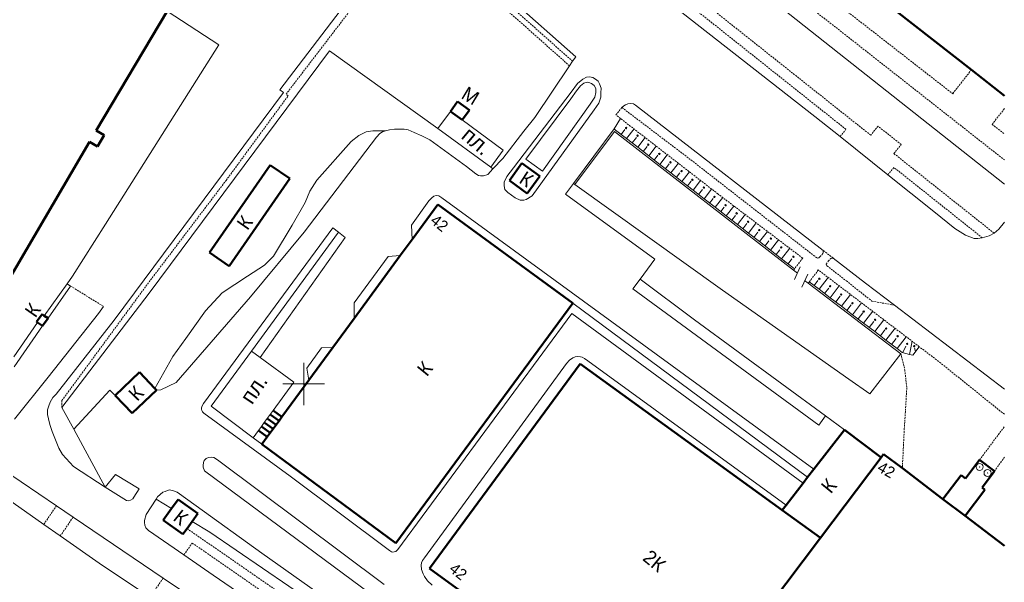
# Model space of a CAD drawing. Extents: x 1000 to 4000, y -5000 to -1000.
# Drawn here: x 2718.9 to 3000, y -1656.7 to -1496 of the extents above; entities that cross this region are included whole.
import ezdxf
from ezdxf.enums import TextEntityAlignment as Align

# ---------------------------------------------------------------- set-up
doc = ezdxf.new("R2010")
doc.units = 0
doc.header["$MEASUREMENT"] = 0
doc.linetypes.add('DASHED', pattern=[0.75, 0.5, -0.25])
for name, color, linetype in [('1', 7, 'CONTINUOUS'), ('11', 7, 'CONTINUOUS'), ('13', 7, 'CONTINUOUS'), ('17', 7, 'CONTINUOUS'), ('24', 7, 'CONTINUOUS'), ('37', 7, 'CONTINUOUS'), ('40', 7, 'CONTINUOUS'), ('7', 7, 'CONTINUOUS')]:
    doc.layers.add(name, color=color, linetype=linetype)
doc.styles.get("Standard").update_dxf_attribs({"font": 'txt', "height": 0.2})

msp = doc.modelspace()

# ---------------------------------------------------------------- linework, layer by layer
at = {"layer": '1', "color": 253, "linetype": 'Continuous', "lineweight": 0}
for p, q in [((2800, -1606.06), (2800, -1594.02)), ((2805.96, -1600), (2794.04, -1600))]:
    msp.add_line(p, q, dxfattribs=at)
at = {"layer": '11', "color": 253, "linetype": 'Continuous', "lineweight": 0}
for p, q in [((3000, -1542.93), (2911.14, -1472.6)), ((2761.02, -1493.58), (2775.76, -1503.22)), ((2775.76, -1503.22), (2743.46, -1554.43)), ((2755.89, -1574.13), (2807.36, -1504.91)), ((2807.36, -1504.91), (2838.32, -1527.03)), ((2838.32, -1527.03), (2853.41, -1538.14)), ((2888.59, -1527.2), (2877.02, -1542.75)), ((2877.43, -1543.05), (2888.69, -1527.9)), ((2888.69, -1527.9), (2939.8, -1567.54)), ((2853.41, -1538.14), (2854.03, -1538.6)), ((2877.02, -1542.75), (2874.77, -1545.79)), ((2877.02, -1542.75), (2877.43, -1543.05)), ((2919.58, -1573.24), (2877.43, -1543.05)), ((2874.77, -1545.79), (2900.19, -1564.41)), ((2743.46, -1554.43), (2733.99, -1569.28)), ((2785.1, -1590.66), (2809.93, -1556.68)), ((2900.19, -1564.41), (2896.05, -1570.06)), ((2940.91, -1568.4), (2939.8, -1567.54)), ((2940.06, -1570.21), (2941.74, -1566.58)), ((2733.99, -1569.28), (2732.45, -1571.44)), ((2896.05, -1570.06), (2911.58, -1581.76)), ((2942.21, -1572.34), (2943.89, -1568.71)), ((2942.99, -1570.48), (2944.01, -1571.26)), ((2733.46, -1572.06), (2727.03, -1581.28)), ((2732.45, -1571.44), (2733.46, -1572.06)), ((2955.63, -1598.63), (2919.58, -1573.24)), ((2944.01, -1571.26), (2970.48, -1591.4)), ((2731.02, -1606.79), (2755.89, -1574.13)), ((2943.83, -1626.67), (2876.84, -1576.99)), ((2727.03, -1581.28), (2725.5, -1583.46)), ((2911.58, -1581.76), (2948.92, -1609.13)), ((2725.5, -1583.46), (2717.34, -1595.15)), ((2773.6, -1606.4), (2785.1, -1590.66)), ((2970.48, -1591.4), (2961.63, -1602.87)), ((2961.63, -1602.87), (2955.63, -1598.63)), ((2734.39, -1612.98), (2731.02, -1606.79)), ((2785.58, -1615.37), (2773.6, -1606.4)), ((2954.33, -1613.1), (2948.92, -1609.13)), ((2743.38, -1629.48), (2734.39, -1612.98)), ((2788.08, -1617.24), (2785.58, -1615.37)), ((2746.25, -1625.84), (2743.38, -1629.48)), ((2753.03, -1629.99), (2746.25, -1625.84)), ((2715.44, -1632.88), (2725.82, -1640.14)), ((2762.26, -1635.64), (2757.86, -1632.95)), ((2725.82, -1640.14), (2730.54, -1643.44)), ((2773.18, -1642.34), (2768.2, -1639.28)), ((2730.54, -1643.44), (2742.54, -1651.84)), ((2813.92, -1670.12), (2773.18, -1642.34)), ((2742.54, -1651.84), (2756.21, -1660.87))]:
    msp.add_line(p, q, dxfattribs=at)
at = {"layer": '13', "color": 253, "linetype": 'Continuous', "lineweight": 40}
for p, q in [((2990.57, -1510.33), (2923.01, -1457.34)), ((2761.02, -1493.58), (2740.82, -1527.6)), ((3000, -1517.73), (2990.57, -1510.33)), ((2841.89, -1522.18), (2843.93, -1519.33)), ((2843.93, -1519.33), (2847.31, -1521.82)), ((2845.23, -1524.64), (2841.89, -1522.18)), ((2847.31, -1521.82), (2845.23, -1524.64)), ((2740.82, -1527.6), (2743.08, -1528.94)), ((2738.87, -1530.88), (2715.7, -1570.57)), ((2741.13, -1532.22), (2738.87, -1530.88)), ((2743.08, -1528.94), (2741.13, -1532.22)), ((2858.71, -1541.97), (2862.29, -1537.02)), ((2862.29, -1537.02), (2867.38, -1540.7)), ((2773.16, -1562.49), (2790.42, -1537.51)), ((2790.42, -1537.51), (2796.02, -1541.38)), ((2796.02, -1541.38), (2778.76, -1566.36)), ((2863.8, -1545.65), (2858.71, -1541.97)), ((2867.38, -1540.7), (2863.8, -1545.65)), ((2830.97, -1558.73), (2838.3, -1548.74)), ((2838.3, -1548.74), (2876.84, -1576.99)), ((2827.56, -1563.39), (2830.97, -1558.73)), ((2778.76, -1566.36), (2773.16, -1562.49)), ((2814.43, -1581.3), (2827.56, -1563.39)), ((2876.84, -1576.99), (2826.33, -1645.46)), ((2725.32, -1580.09), (2723.79, -1582.27)), ((2725.96, -1580.54), (2725.32, -1580.09)), ((2727.03, -1581.28), (2725.5, -1583.46)), ((2727.03, -1581.28), (2725.96, -1580.54)), ((2808.36, -1589.58), (2814.43, -1581.3)), ((2723.79, -1582.27), (2724.06, -1582.45)), ((2724.06, -1582.45), (2725.5, -1583.46)), ((2801.46, -1598.99), (2808.36, -1589.58)), ((2835.9, -1652.73), (2878.95, -1594.27)), ((2878.95, -1594.27), (2936.56, -1636.08)), ((2746.2, -1603.28), (2753.14, -1596.68)), ((2753.14, -1596.68), (2757.51, -1601.29)), ((2793.8, -1609.44), (2801.46, -1598.99)), ((2758.01, -1601.8), (2751.07, -1608.39)), ((2757.51, -1601.29), (2758.01, -1601.8)), ((2751.07, -1608.39), (2746.2, -1603.28)), ((2792.12, -1611.73), (2789.59, -1609.88)), ((2792.96, -1610.58), (2790.43, -1608.73)), ((2793.8, -1609.44), (2791.27, -1607.58)), ((2792.96, -1610.58), (2793.8, -1609.44)), ((2790.44, -1614.03), (2787.92, -1612.18)), ((2791.28, -1612.88), (2788.76, -1611.03)), ((2790.44, -1614.03), (2791.28, -1612.88)), ((2791.28, -1612.88), (2792.12, -1611.73)), ((2792.12, -1611.73), (2792.96, -1610.58)), ((2789.6, -1615.17), (2787.08, -1613.33)), ((2788.08, -1617.24), (2789.6, -1615.17)), ((2789.6, -1615.17), (2790.44, -1614.03)), ((2945.63, -1624.35), (2954.33, -1613.1)), ((2954.33, -1613.1), (2964.8, -1620.99)), ((2826.33, -1645.46), (2788.08, -1617.24)), ((2947.53, -1643.94), (2964.8, -1620.99)), ((2964.8, -1620.99), (2965.51, -1620.05)), ((2965.51, -1620.05), (2970.87, -1624.11)), ((2970.87, -1624.11), (2982.46, -1632.91)), ((2988.87, -1627.03), (2992.89, -1621.73)), ((2992.89, -1621.73), (2997.15, -1624.96)), ((2942.56, -1628.32), (2943.83, -1626.67)), ((2943.83, -1626.67), (2945.63, -1624.35)), ((2982.46, -1632.91), (2987.63, -1626.09)), ((2987.63, -1626.09), (2988.87, -1627.03)), ((2997.15, -1624.96), (2993.61, -1629.63)), ((2937.7, -1634.6), (2942.56, -1628.32)), ((2993.61, -1629.63), (2994.44, -1630.26)), ((2994.44, -1630.26), (2988.79, -1637.71)), ((2762.26, -1635.64), (2764.18, -1632.99)), ((2764.18, -1632.99), (2769.8, -1637.07)), ((2936.56, -1636.08), (2937.7, -1634.6)), ((2982.46, -1632.91), (2988.79, -1637.71)), ((2759.9, -1638.89), (2762.26, -1635.64)), ((2769.8, -1637.07), (2768.2, -1639.28)), ((2947.53, -1643.94), (2936.56, -1636.08)), ((2988.79, -1637.71), (3000, -1646.21)), ((2765.52, -1642.97), (2759.9, -1638.89)), ((2768.2, -1639.28), (2766.71, -1641.32)), ((2766.71, -1641.32), (2765.52, -1642.97)), ((2925.14, -1673.67), (2947.53, -1643.94)), ((2855, -1666.6), (2835.9, -1652.73))]:
    msp.add_line(p, q, dxfattribs=at)
at = {"layer": '24', "color": 253, "linetype": 'DASHED', "lineweight": 0}
for p, q in [((2917.55, -1464.37), (2985.24, -1517.13)), ((2794.96, -1517.29), (2831.43, -1469.64)), ((2875.89, -1509.19), (2831.43, -1469.64)), ((2876.77, -1507.89), (2832.38, -1468.4)), ((2954.77, -1527.31), (2880.71, -1468.39)), ((2914.07, -1468.83), (2951.96, -1498.25)), ((2961.86, -1528.99), (2917.29, -1493.57)), ((2951.96, -1498.25), (3000, -1536.04)), ((2985.24, -1517.13), (2990.57, -1510.33)), ((2795.53, -1517.78), (2794.96, -1517.29)), ((2777.86, -1541.89), (2795.53, -1517.78)), ((2889.12, -1523.2), (2890.84, -1521.08)), ((2890.84, -1521.08), (2909.95, -1535.6)), ((3000, -1521.4), (2996.48, -1525.89)), ((2890.45, -1524.23), (2889.12, -1523.2)), ((2918.23, -1545.75), (2890.45, -1524.23)), ((2996.48, -1525.89), (3000, -1528.63)), ((2953.1, -1529.4), (2954.77, -1527.31)), ((2963.93, -1526.4), (2961.86, -1528.99)), ((2970.53, -1531.64), (2963.93, -1526.4)), ((2968.47, -1534.24), (2970.53, -1531.64)), ((2997.05, -1556.95), (2968.47, -1534.24)), ((2909.95, -1535.6), (2946.56, -1564.11)), ((2968.44, -1538.18), (2966.72, -1540.32)), ((2993.69, -1558.29), (2968.44, -1538.18)), ((2754.97, -1572.1), (2777.86, -1541.89)), ((2942.43, -1564.09), (2918.23, -1545.75)), ((2948.31, -1562.48), (2948.18, -1562.73)), ((2948.31, -1561.91), (2951.12, -1564.08)), ((2948.31, -1561.91), (2948.31, -1562.48)), ((2942.43, -1564.09), (2939.8, -1567.54)), ((2947.06, -1563.97), (2946.56, -1564.11)), ((2947.44, -1563.63), (2947.06, -1563.97)), ((2948.18, -1562.73), (2947.44, -1563.63)), ((2949.17, -1565.83), (2949.75, -1564.91)), ((2949.75, -1564.91), (2950.48, -1564.24)), ((2950.48, -1564.24), (2951.12, -1564.08)), ((2946.89, -1567.48), (2944.01, -1571.26)), ((2975.69, -1589.38), (2946.89, -1567.48)), ((2949.36, -1566.29), (2949.17, -1565.83)), ((2949.36, -1566.29), (2954.89, -1570.6)), ((2954.89, -1570.6), (2962.19, -1576.38)), ((2731.01, -1604.76), (2754.97, -1572.1)), ((2733.46, -1572.06), (2742.91, -1577.92)), ((2962.19, -1576.38), (2968.63, -1577.54)), ((2981.24, -1593.6), (2975.69, -1589.38)), ((2970.48, -1591.4), (2971.57, -1596)), ((2971.57, -1596), (2972.14, -1601.1)), ((3000, -1608.7), (2981.24, -1593.6)), ((2972.14, -1601.1), (2971.73, -1607.98)), ((2731.02, -1606.79), (2731.01, -1604.76)), ((2971.73, -1607.98), (2971.43, -1612.77)), ((2971.43, -1612.77), (2970.87, -1624.11)), ((2992.89, -1621.73), (3000, -1612.18)), ((2997.15, -1624.96), (3000, -1620.93)), ((2725.82, -1640.14), (2729.45, -1634.79)), ((2730.54, -1643.44), (2734.22, -1638.03)), ((2766.71, -1641.32), (2840.05, -1692.13)), ((2765.83, -1648.85), (2768.19, -1645.45)), ((2768.19, -1645.45), (2838.62, -1694.24)), ((2759.89, -1655.46), (2756.21, -1660.87))]:
    msp.add_line(p, q, dxfattribs=at)
at = {"layer": '24', "color": 253, "linetype": 'Continuous', "lineweight": 0}
for p, q in [((2877.65, -1506.59), (2833.33, -1467.16)), ((2793.2, -1516.07), (2819.48, -1481.44)), ((2945.86, -1523.6), (2901.55, -1488.91)), ((2875.89, -1509.19), (2876.77, -1507.89)), ((2876.77, -1507.89), (2877.65, -1506.59)), ((2865.96, -1523.92), (2875.89, -1509.19)), ((2876.38, -1516.7), (2878.2, -1514.23)), ((2878.2, -1514.23), (2879.68, -1512.99)), ((2878.99, -1514.85), (2879.94, -1514.15)), ((2879.68, -1512.99), (2880.68, -1512.45)), ((2879.94, -1514.15), (2880.88, -1513.88)), ((2880.68, -1512.45), (2881.61, -1512.3)), ((2880.88, -1513.88), (2881.39, -1513.94)), ((2881.39, -1513.94), (2882.18, -1514.21)), ((2881.61, -1512.3), (2882.49, -1512.51)), ((2882.18, -1514.21), (2882.9, -1514.79)), ((2882.49, -1512.51), (2883.33, -1512.96)), ((2883.33, -1512.96), (2884.03, -1513.6)), ((2884.03, -1513.6), (2884.48, -1514.29)), ((2884.48, -1514.29), (2884.9, -1515.59)), ((2745.89, -1581.78), (2794.23, -1516.84)), ((2794.23, -1516.84), (2793.2, -1516.07)), ((2859.92, -1538.28), (2876.38, -1516.7)), ((2876.28, -1518.6), (2877.91, -1516.3)), ((2877.91, -1516.3), (2878.99, -1514.85)), ((2882.9, -1514.79), (2883.35, -1515.66)), ((2883.41, -1516.78), (2883.08, -1518.17)), ((2883.35, -1515.66), (2883.41, -1516.78)), ((2884.9, -1515.59), (2884.81, -1516.92)), ((2884.81, -1516.92), (2884.81, -1518.13)), ((2863.42, -1535.8), (2876.28, -1518.6)), ((2881.81, -1520.13), (2868.12, -1539.23)), ((2883.08, -1518.17), (2881.81, -1520.13)), ((2884.24, -1519.82), (2882.94, -1521.72)), ((2884.81, -1518.13), (2884.24, -1519.82)), ((2891.41, -1520.61), (2891.84, -1520.34)), ((2891.84, -1520.34), (2892.55, -1520.02)), ((2892.55, -1520.02), (2893.25, -1519.91)), ((2893.25, -1519.91), (2894.17, -1520.02)), ((2894.17, -1520.02), (2894.71, -1520.45)), ((2882.94, -1521.72), (2865.24, -1546.26)), ((2890.84, -1521.08), (2891.41, -1520.61)), ((2894.71, -1520.45), (2948.31, -1561.91)), ((2862.82, -1527.85), (2865.96, -1523.92)), ((2953.1, -1529.4), (2945.86, -1523.6)), ((2820.78, -1529.52), (2821.78, -1528.52)), ((2821.78, -1528.52), (2822.51, -1528.05)), ((2822.51, -1528.05), (2823.35, -1527.7)), ((2823.35, -1527.7), (2824.5, -1527.43)), ((2824.5, -1527.43), (2825.92, -1527.28)), ((2825.92, -1527.28), (2827.67, -1527.25)), ((2827.67, -1527.25), (2828.72, -1527.25)), ((2828.72, -1527.25), (2829.81, -1527.46)), ((2829.81, -1527.46), (2831.56, -1528.22)), ((2831.56, -1528.22), (2833.72, -1529.14)), ((2856.8, -1535.68), (2862.82, -1527.85)), ((2800.18, -1556.65), (2820.78, -1529.52)), ((2833.72, -1529.14), (2836.02, -1530.35)), ((2836.02, -1530.35), (2846.46, -1537.97)), ((2966.72, -1540.32), (2953.1, -1529.4)), ((2854.03, -1538.6), (2856.8, -1535.68)), ((2868.12, -1539.23), (2863.42, -1535.8)), ((2846.46, -1537.97), (2849.16, -1540.02)), ((2852.52, -1540.2), (2854.03, -1538.6)), ((2858.01, -1540.82), (2859.92, -1538.28)), ((2849.16, -1540.02), (2849.92, -1540.48)), ((2849.92, -1540.48), (2850.49, -1540.57)), ((2850.49, -1540.57), (2851.37, -1540.57)), ((2851.37, -1540.57), (2852.52, -1540.2)), ((2857.2, -1543.48), (2857.26, -1542.42)), ((2857.26, -1542.42), (2858.01, -1540.82)), ((2979.82, -1550.81), (2966.72, -1540.32)), ((2857.41, -1544.54), (2857.2, -1543.48)), ((2858.31, -1545.32), (2857.41, -1544.54)), ((2860.39, -1546.86), (2858.31, -1545.32)), ((2830.73, -1554.65), (2835.74, -1547.77)), ((2835.74, -1547.77), (2836.58, -1546.83)), ((2836.58, -1546.83), (2837.11, -1546.38)), ((2837.11, -1546.38), (2837.8, -1546.17)), ((2837.8, -1546.17), (2838.54, -1546.34)), ((2838.54, -1546.34), (2839.48, -1546.91)), ((2839.48, -1546.91), (2945.63, -1624.35)), ((2861.78, -1547.56), (2860.39, -1546.86)), ((2862.84, -1547.52), (2861.78, -1547.56)), ((2863.53, -1547.37), (2862.84, -1547.52)), ((2865.24, -1546.26), (2863.53, -1547.37)), ((2985.88, -1555.61), (2979.82, -1550.81)), ((3000, -1553.78), (2998.4, -1555.83)), ((2771.44, -1605.62), (2808.32, -1555.43)), ((2784.86, -1575.12), (2800.18, -1556.65)), ((2808.32, -1555.43), (2809.93, -1556.68)), ((2809.93, -1556.68), (2811.86, -1558.18)), ((2830.97, -1558.73), (2830.73, -1554.65)), ((2988.86, -1557.52), (2985.88, -1555.61)), ((2998.4, -1555.83), (2997.05, -1556.95)), ((2811.86, -1558.18), (2787.55, -1592.46)), ((2991.4, -1558.5), (2988.86, -1557.52)), ((2992.4, -1558.53), (2991.4, -1558.5)), ((2993.69, -1558.29), (2992.4, -1558.53)), ((2995.61, -1557.71), (2993.69, -1558.29)), ((2997.05, -1556.95), (2995.61, -1557.71)), ((2814.43, -1576.85), (2824.11, -1563.64)), ((2824.11, -1563.64), (2827.56, -1563.39)), ((2951.12, -1564.08), (2960.39, -1571.25)), ((2893.97, -1572.9), (2896.05, -1570.06)), ((2732.45, -1571.44), (2725.96, -1580.54)), ((2947, -1611.76), (2893.97, -1572.9)), ((2960.39, -1571.25), (2968.63, -1577.54)), ((2763.62, -1599.62), (2784.86, -1575.12)), ((2741.4, -1579.95), (2742.91, -1577.92)), ((2814.43, -1581.3), (2814.43, -1576.85)), ((2968.63, -1577.54), (3000, -1601.5)), ((2727.04, -1598.1), (2741.4, -1579.95)), ((2729.33, -1602.98), (2745.89, -1581.78)), ((2876.56, -1579.87), (2826.9, -1647.34)), ((2942.56, -1628.32), (2876.56, -1579.87)), ((2724.06, -1582.45), (2717.29, -1592.27)), ((2800.89, -1595.55), (2805.07, -1589.75)), ((2805.07, -1589.75), (2808.36, -1589.58)), ((2875.88, -1593.27), (2875, -1594.2)), ((2876.81, -1592.61), (2875.88, -1593.27)), ((2877.52, -1592.27), (2876.81, -1592.61)), ((2878.28, -1592.22), (2877.52, -1592.27)), ((2878.99, -1592.24), (2878.28, -1592.22)), ((2879.5, -1592.37), (2878.99, -1592.24)), ((2880.16, -1592.78), (2879.5, -1592.37)), ((2881.14, -1593.47), (2880.16, -1592.78)), ((2801.46, -1598.99), (2800.89, -1595.55)), ((2875, -1594.2), (2834.44, -1649.7)), ((2937.7, -1634.6), (2881.14, -1593.47)), ((2717.44, -1610.1), (2727.04, -1598.1)), ((2734.39, -1612.98), (2744.72, -1601.78)), ((2744.72, -1601.78), (2746.2, -1603.28)), ((2758.01, -1601.8), (2759.22, -1601.74)), ((2759.22, -1601.74), (2763.62, -1599.62)), ((2727.68, -1605.2), (2728.37, -1603.94)), ((2728.37, -1603.94), (2729.33, -1602.98)), ((2726.93, -1607.44), (2727.22, -1606.29)), ((2726.93, -1608.72), (2726.93, -1607.44)), ((2727.22, -1606.29), (2727.68, -1605.2)), ((2770.83, -1606.8), (2771.01, -1606.24)), ((2770.83, -1607.19), (2770.83, -1606.8)), ((2770.89, -1607.6), (2770.83, -1607.19)), ((2771.01, -1606.24), (2771.44, -1605.62)), ((2727.13, -1609.98), (2726.93, -1608.72)), ((2727.56, -1611.63), (2727.13, -1609.98)), ((2771.08, -1607.98), (2770.89, -1607.6)), ((2771.53, -1608.4), (2771.08, -1607.98)), ((2796.19, -1626.32), (2771.53, -1608.4)), ((2948.92, -1609.13), (2947, -1611.76)), ((2728.25, -1613.56), (2727.56, -1611.63)), ((2730.16, -1618.4), (2728.25, -1613.56)), ((2731.12, -1620.17), (2730.16, -1618.4)), ((2734.27, -1623.64), (2731.12, -1620.17)), ((2771.6, -1621.92), (2772.17, -1621.3)), ((2772.17, -1621.3), (2772.82, -1620.99)), ((2772.82, -1620.99), (2773.57, -1620.92)), ((2773.57, -1620.92), (2774.32, -1620.99)), ((2774.32, -1620.99), (2775.41, -1621.71)), ((2743.38, -1629.48), (2734.27, -1623.64)), ((2771.32, -1623.27), (2771.39, -1622.46)), ((2771.32, -1623.83), (2771.32, -1623.27)), ((2771.74, -1624.8), (2771.32, -1623.83)), ((2771.39, -1622.46), (2771.6, -1621.92)), ((2775.41, -1621.71), (2823.02, -1657.34)), ((2729.45, -1634.79), (2714.36, -1624.54)), ((2819.07, -1659.93), (2771.74, -1624.8)), ((2824.52, -1647.63), (2796.19, -1626.32)), ((2749.47, -1633.3), (2743.38, -1629.48)), ((2751.56, -1632.38), (2751.2, -1632.88)), ((2753.03, -1629.99), (2751.56, -1632.38)), ((2753.03, -1629.99), (2751.56, -1632.38)), ((2758.28, -1632.3), (2757.86, -1632.95)), ((2759.77, -1630.97), (2758.28, -1632.3)), ((2760.49, -1630.7), (2759.77, -1630.97)), ((2761.59, -1630.29), (2760.49, -1630.7)), ((2762.58, -1630.47), (2761.59, -1630.29)), ((2763.87, -1630.89), (2762.58, -1630.47)), ((2769.34, -1634.88), (2763.87, -1630.89)), ((2734.22, -1638.03), (2729.45, -1634.79)), ((2750.07, -1633.41), (2749.47, -1633.3)), ((2750.62, -1633.25), (2750.07, -1633.41)), ((2751.2, -1632.88), (2750.62, -1633.25)), ((2757.86, -1632.95), (2755.06, -1637.27)), ((2788.09, -1648.39), (2769.34, -1634.88)), ((2759.89, -1655.46), (2734.22, -1638.03)), ((2755.06, -1637.27), (2754.61, -1638.98)), ((2754.61, -1638.98), (2754.56, -1639.57)), ((2754.56, -1639.57), (2754.63, -1640.4)), ((2754.63, -1640.4), (2754.96, -1641.16)), ((2754.96, -1641.16), (2755.68, -1641.87)), ((2755.68, -1641.87), (2765.83, -1648.85)), ((2765.83, -1648.85), (2774.16, -1654.59)), ((2815.31, -1667.56), (2788.09, -1648.39)), ((2825.07, -1648.01), (2824.52, -1647.63)), ((2825.48, -1648.03), (2825.07, -1648.01)), ((2825.85, -1648), (2825.48, -1648.03)), ((2826.32, -1647.83), (2825.85, -1648)), ((2826.9, -1647.34), (2826.32, -1647.83)), ((2833.67, -1651.08), (2833.53, -1651.82)), ((2833.53, -1651.82), (2833.65, -1653.05)), ((2833.89, -1650.45), (2833.67, -1651.08)), ((2834.44, -1649.7), (2833.89, -1650.45)), ((2774.16, -1654.59), (2815.14, -1682.64)), ((2833.65, -1653.05), (2834.15, -1654.23)), ((2834.15, -1654.23), (2834.44, -1655.05)), ((2834.44, -1655.05), (2835.35, -1656.25)), ((2765.39, -1659.2), (2759.89, -1655.46)), ((2835.35, -1656.25), (2836.65, -1657.48))]:
    msp.add_line(p, q, dxfattribs=at)
at = {"layer": '37', "color": 253, "linetype": 'Continuous', "lineweight": 0}
for p, q in [((2888.59, -1527.2), (2890.45, -1524.23)), ((2889.01, -1527.52), (2888.59, -1527.2)), ((2892.17, -1529.97), (2889.01, -1527.52)), ((2890.59, -1528.74), (2891.63, -1527.4)), ((2892.17, -1529.97), (2894.3, -1527.21)), ((2895.33, -1532.42), (2892.17, -1529.97)), ((2893.75, -1531.19), (2894.98, -1529.6)), ((2895.33, -1532.42), (2897.47, -1529.66)), ((2898.49, -1534.87), (2895.33, -1532.42)), ((2896.91, -1533.64), (2898.04, -1532.19)), ((2898.49, -1534.87), (2900.63, -1532.11)), ((2901.65, -1537.32), (2898.49, -1534.87)), ((2900.07, -1536.1), (2901.12, -1534.73)), ((2901.65, -1537.32), (2903.79, -1534.56)), ((2903.23, -1538.55), (2904.31, -1537.15)), ((2904.81, -1539.77), (2906.95, -1537.01)), ((2904.81, -1539.77), (2901.65, -1537.32)), ((2907.97, -1542.22), (2904.81, -1539.77)), ((2906.39, -1541), (2907.36, -1539.75)), ((2907.97, -1542.22), (2910.11, -1539.46)), ((2911.13, -1544.68), (2907.97, -1542.22)), ((2909.55, -1543.45), (2910.55, -1542.15)), ((2911.13, -1544.68), (2913.28, -1541.91)), ((2914.29, -1547.13), (2911.13, -1544.68)), ((2912.71, -1545.9), (2913.82, -1544.47)), ((2914.29, -1547.13), (2916.44, -1544.36)), ((2917.45, -1549.58), (2914.29, -1547.13)), ((2915.87, -1548.35), (2916.9, -1547.03)), ((2917.45, -1549.58), (2919.61, -1546.8)), ((2920.61, -1552.03), (2917.45, -1549.58)), ((2919.03, -1550.8), (2920.05, -1549.5)), ((2920.61, -1552.03), (2922.8, -1549.21)), ((2923.78, -1554.48), (2920.61, -1552.03)), ((2922.19, -1553.26), (2923.26, -1551.88)), ((2923.78, -1554.48), (2925.99, -1551.63)), ((2926.93, -1556.93), (2929.18, -1554.04)), ((2926.93, -1556.93), (2923.78, -1554.48)), ((2925.36, -1555.71), (2926.49, -1554.25)), ((2928.52, -1558.16), (2929.63, -1556.72)), ((2930.1, -1559.38), (2932.36, -1556.46)), ((2930.1, -1559.38), (2926.93, -1556.93)), ((2933.26, -1561.84), (2930.1, -1559.38)), ((2931.68, -1560.61), (2932.81, -1559.15)), ((2933.26, -1561.84), (2935.55, -1558.88)), ((2936.42, -1564.29), (2933.26, -1561.84)), ((2934.84, -1563.06), (2935.9, -1561.69)), ((2936.42, -1564.29), (2938.74, -1561.29)), ((2939.58, -1566.74), (2936.42, -1564.29)), ((2938.27, -1565.72), (2939.36, -1564.32)), ((2940.1, -1567.14), (2939.58, -1566.74)), ((2947.09, -1572.98), (2944.32, -1570.87)), ((2945.68, -1571.9), (2946.74, -1570.51)), ((2947.09, -1572.98), (2949.67, -1569.59)), ((2950.28, -1575.4), (2947.09, -1572.98)), ((2948.69, -1574.19), (2949.86, -1572.65)), ((2950.28, -1575.4), (2952.86, -1572.02)), ((2953.46, -1577.82), (2950.28, -1575.4)), ((2951.87, -1576.61), (2953.16, -1574.92)), ((2953.46, -1577.82), (2956.04, -1574.44)), ((2956.65, -1580.25), (2953.46, -1577.82)), ((2955.05, -1579.04), (2956.27, -1577.44)), ((2956.65, -1580.25), (2959.22, -1576.86)), ((2959.83, -1582.67), (2962.41, -1579.28)), ((2959.83, -1582.67), (2956.65, -1580.25)), ((2958.24, -1581.46), (2959.55, -1579.73)), ((2963.01, -1585.09), (2965.59, -1581.7)), ((2963.01, -1585.09), (2959.83, -1582.67)), ((2961.42, -1583.88), (2962.71, -1582.18)), ((2964.6, -1586.3), (2965.92, -1584.57)), ((2966.2, -1587.51), (2968.78, -1584.12)), ((2966.2, -1587.51), (2963.01, -1585.09)), ((2969.38, -1589.93), (2966.2, -1587.51)), ((2967.79, -1588.72), (2969.08, -1587.02)), ((2969.38, -1589.93), (2971.96, -1586.54)), ((2970.78, -1591), (2969.38, -1589.93)), ((2971.01, -1591.06), (2971.87, -1589.28)), ((2972.95, -1591.57), (2973.65, -1587.82)), ((2975.69, -1589.38), (2973.87, -1591.82)), ((2974.65, -1590.77), (2974.38, -1589.69)), ((2972.95, -1591.57), (2970.78, -1591)), ((2973.87, -1591.82), (2972.95, -1591.57))]:
    msp.add_line(p, q, dxfattribs=at)
for centre in [(2892.01, -1526.93), (2895.3, -1529.12), (2898.33, -1531.7), (2901.52, -1534.32), (2904.68, -1536.74), (2907.85, -1539.25), (2910.94, -1541.71), (2914.23, -1543.96), (2917.23, -1546.61), (2920.42, -1548.99), (2923.58, -1551.31), (2926.84, -1553.7), (2930.04, -1556.08), (2933.34, -1558.5), (2936.29, -1561.02), (2939.79, -1563.7), (2947.17, -1569.97), (2950.25, -1572.11), (2953.41, -1574.51), (2956.63, -1576.99), (2959.84, -1579.35), (2963.08, -1581.7), (2966.23, -1584.2), (2969.53, -1586.4), (2972.23, -1588.57), (2974.26, -1589.22)]:
    msp.add_circle(centre, 0.2, dxfattribs=at)
at = {"layer": '40', "color": 253, "linetype": 'Continuous', "lineweight": 0}
for p, q in [((2815.73, -1529.05), (2817.84, -1528.02)), ((2817.84, -1528.02), (2819.78, -1527.78)), ((2819.78, -1527.78), (2823.35, -1527.7)), ((2803.73, -1541.83), (2813.56, -1530.74)), ((2813.56, -1530.74), (2815.73, -1529.05)), ((2801.8, -1544.98), (2803.73, -1541.83)), ((2800.41, -1548.24), (2801.8, -1544.98)), ((2796.74, -1554.68), (2800.41, -1548.24)), ((2791.37, -1563.49), (2796.74, -1554.68)), ((2788.84, -1566.15), (2791.37, -1563.49)), ((2784.01, -1569.29), (2788.84, -1566.15)), ((2776.78, -1574.05), (2784.01, -1569.29)), ((2772.01, -1579.12), (2776.78, -1574.05)), ((2766.41, -1587.08), (2772.01, -1579.12)), ((2762.66, -1592.22), (2766.41, -1587.08)), ((2757.51, -1601.29), (2762.66, -1592.22))]:
    msp.add_line(p, q, dxfattribs=at)
at = {"layer": '7', "color": 253, "linetype": 'Continuous', "lineweight": 0}
for p, q in [((2838.32, -1527.03), (2841.89, -1522.18)), ((2845.23, -1524.64), (2856.98, -1533.3)), ((2856.98, -1533.3), (2853.41, -1538.14)), ((2785.1, -1590.66), (2787.55, -1592.46)), ((2787.55, -1592.46), (2797.18, -1599.49)), ((2797.18, -1599.49), (2791.27, -1607.58)), ((2789.59, -1609.88), (2788.76, -1611.03)), ((2790.43, -1608.73), (2789.59, -1609.88)), ((2791.27, -1607.58), (2790.43, -1608.73)), ((2787.92, -1612.18), (2787.08, -1613.33)), ((2788.76, -1611.03), (2787.92, -1612.18)), ((2787.08, -1613.33), (2785.58, -1615.37))]:
    msp.add_line(p, q, dxfattribs=at)
for centre, radius in [((2992.92, -1623.72), 1), ((2992.92, -1623.72), 0.041), ((2995.19, -1625.45), 1), ((2995.19, -1625.45), 0.041)]:
    msp.add_circle(centre, radius, dxfattribs=at)

# ---------------------------------------------------------------- texts
at = {"layer": '17', "color": 253, "linetype": 'Continuous', "lineweight": 0}
for s, height, rotation, p in [('М', 4, 328.7723, (2847.62, -1517.72)), ('пл.', 4.5, 320.0365, (2849.34, -1530.67)), ('К', 4, 327.1317, (2863.58, -1541.55)), ('К', 4, 55.1758, (2783.19, -1553.95)), ('42', 3.2, 320.9046, (2838.77, -1554.07)), ('К', 4, 55.0713, (2722.67, -1578.94)), ('К', 4, 50.9933, (2834.57, -1595.65)), ('пл.', 4.5, 55.98, (2785.78, -1601.43)), ('К', 4, 46.189, (2752.14, -1602.69)), ('42', 3.2, 330.5671, (2966.33, -1624.53)), ('К', 4, 50.7521, (2949.89, -1629.13)), ('К', 4, 321.3923, (2764.92, -1638.15)), ('2К', 4, 320.3622, (2900.12, -1650.53)), ('42', 3.2, 320.9046, (2844.14, -1653.55))]:
    msp.add_text(s, height=height, rotation=rotation, dxfattribs=at).set_placement(p, align=Align.MIDDLE)

doc.saveas('drawing.dxf')
